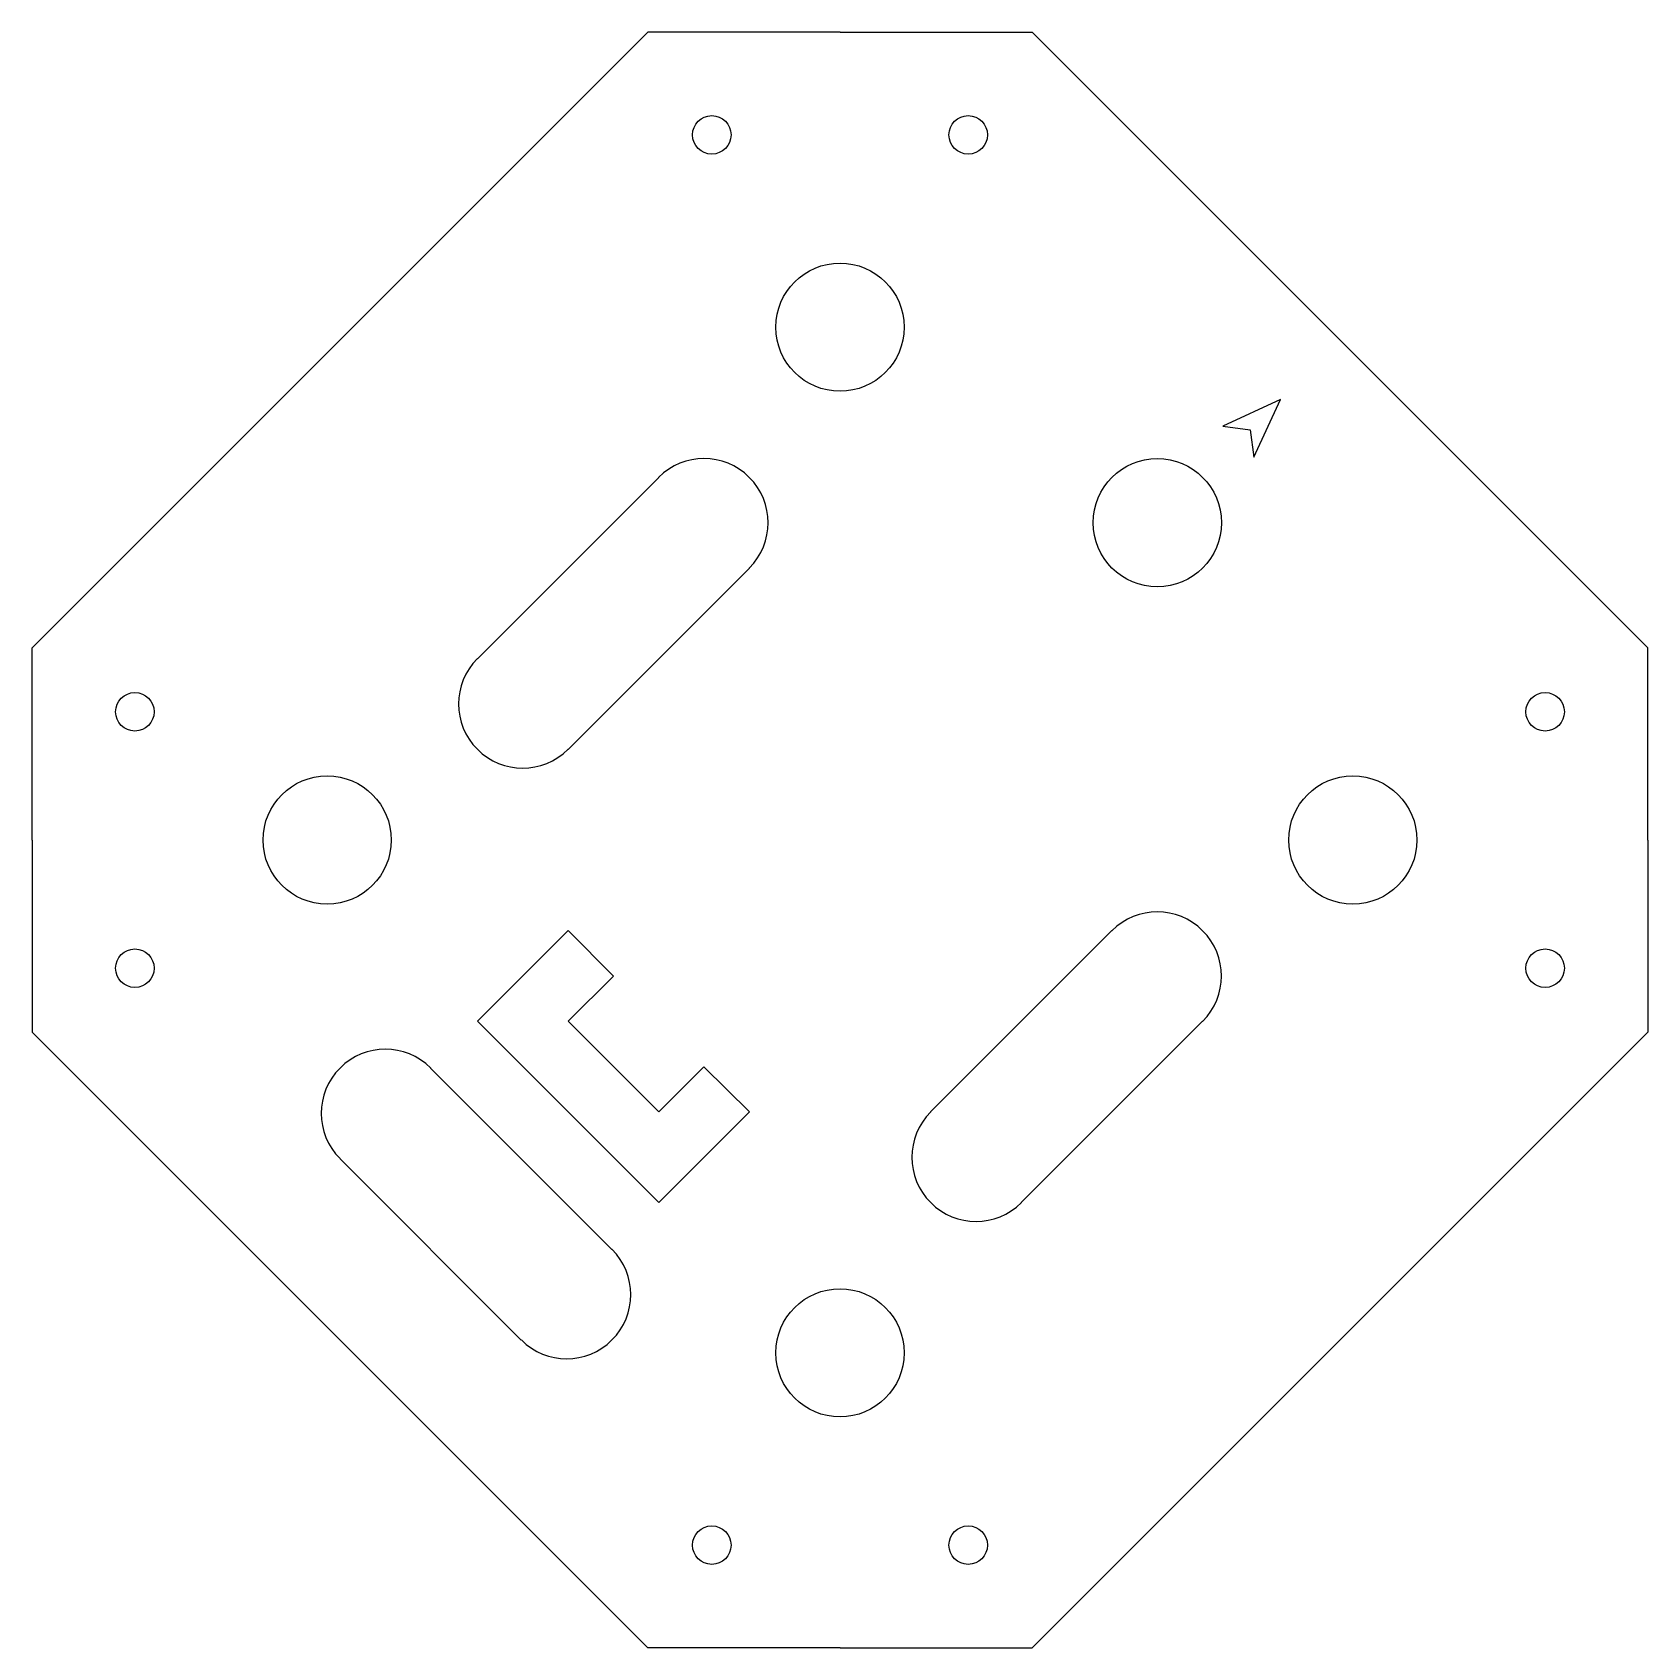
# Model space of a CAD drawing. Header units: millimetres. Extents: x -63 to 63, y -63 to 63.
import ezdxf

# ---------------------------------------------------------------- set-up
doc = ezdxf.new("R2010")
doc.units = ezdxf.units.MM

msp = doc.modelspace()

# ---------------------------------------------------------------- linework, layer by layer
for p, q in [((-15, 63), (-63, 15)), ((0, 63), (-15, 63)), ((0, 63), (15, 63)), ((15, 63), (63, 15)), ((-14.14, 28.28), (-28.28, 14.14)), ((-7.07, 21.21), (-21.21, 7.07)), ((-63, 0), (-63, 15)), ((63, 0), (63, 15)), ((-63, 0), (-63, -15)), ((63, 0), (63, -15)), ((-28.28, -14.14), (-21.21, -7.07)), ((-17.68, -10.61), (-21.21, -7.07)), ((21.21, -7.07), (7.07, -21.21)), ((-21.21, -14.14), (-17.68, -10.61)), ((-15, -63), (-63, -15)), ((-14.14, -28.28), (-28.28, -14.14)), ((-14.14, -21.21), (-21.21, -14.14)), ((15, -63), (63, -15)), ((21.21, -21.21), (28.28, -14.14)), ((-17.79, -31.93), (-31.93, -17.79)), ((-10.61, -17.68), (-14.14, -21.21)), ((-7.07, -21.21), (-10.61, -17.68)), ((-7.07, -21.21), (-14.14, -28.28)), ((21.21, -21.21), (14.14, -28.28)), ((-24.86, -39), (-39, -24.86)), ((0, -63), (-15, -63)), ((0, -63), (15, -63))]:
    msp.add_line(p, q)
msp.add_lwpolyline([(34.37, 34.37), (29.87, 32.27), (32, 32), (32.27, 29.87)], close=True)
for centre, radius in [((-10, 55), 1.5), ((10, 55), 1.5), ((0, 40), 5), ((24.75, 24.75), 5), ((-55, 10), 1.5), ((55, 10), 1.5), ((-40, 0), 5), ((40, 0), 5), ((-55, -10), 1.5), ((55, -10), 1.5), ((0, -40), 5), ((-10, -55), 1.5), ((10, -55), 1.5)]:
    msp.add_circle(centre, radius)
for centre, start, end in [((-10.61, 24.75), 315, 135), ((-24.75, 10.61), 135, 315), ((24.75, -10.61), 315, 135), ((-35.46, -21.32), 45, 225), ((10.61, -24.75), 135, 315), ((-21.32, -35.46), 225, 45)]:
    msp.add_arc(centre, 5, start, end)

doc.saveas('drawing.dxf')
